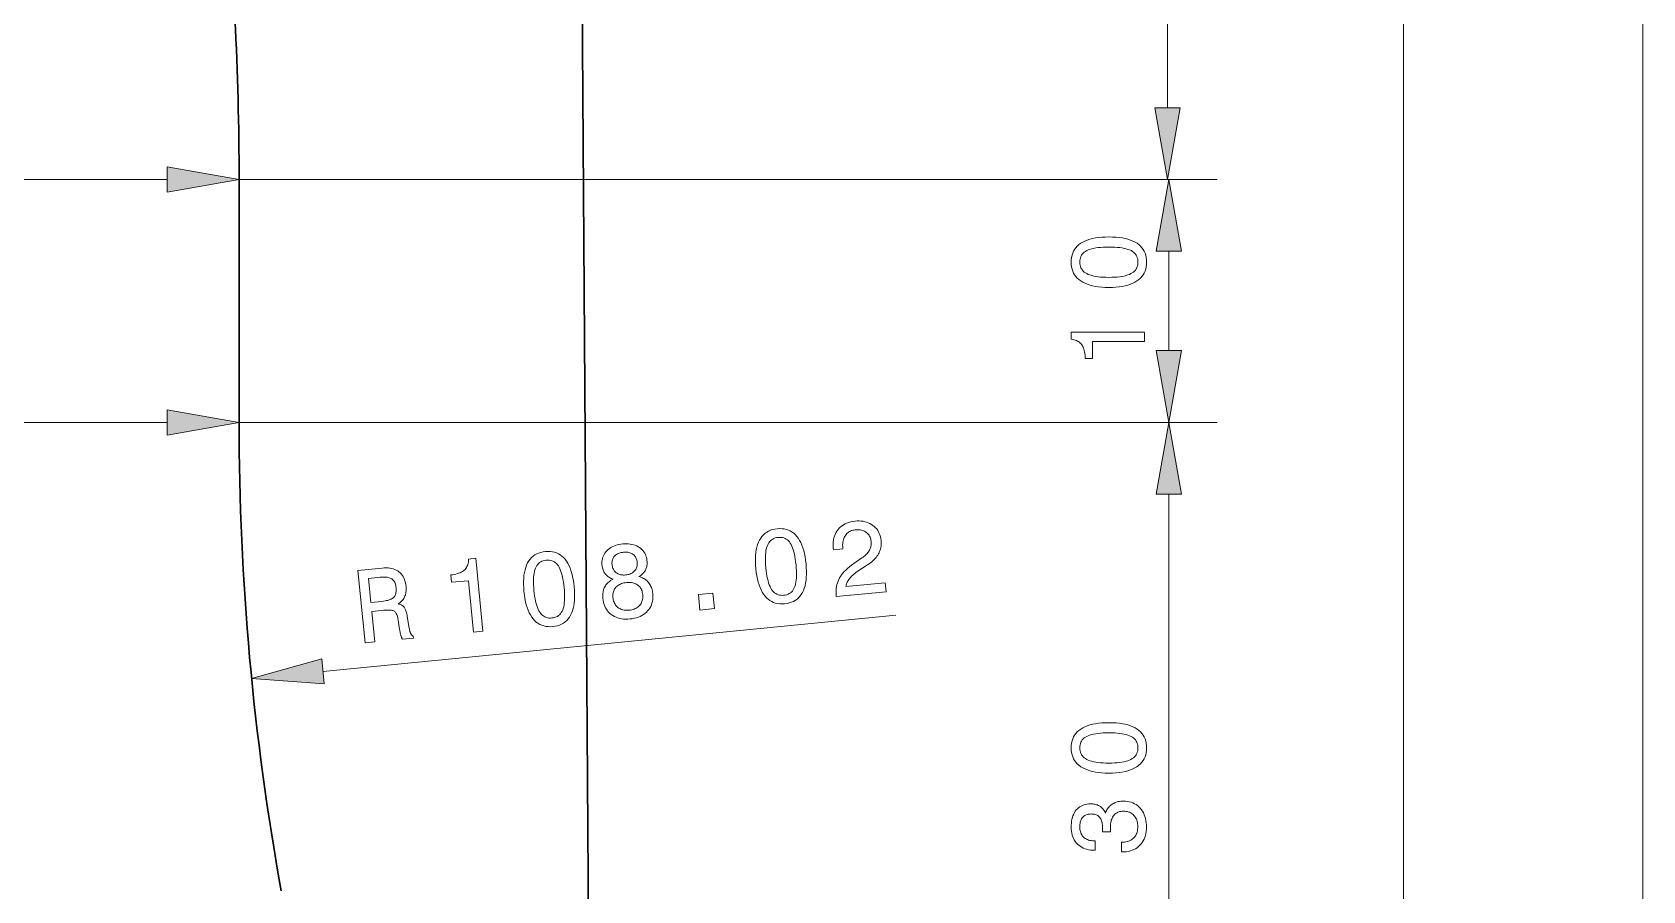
# Model space of a CAD drawing. Header units: millimetres. Extents: x 5 to 286, y 5 to 409.
# Drawn here: x 120.2 to 186.5, y 126.6 to 162 of the extents above; entities that cross this region are included whole.
import ezdxf

# ---------------------------------------------------------------- set-up
doc = ezdxf.new("R2010")
doc.units = ezdxf.units.MM
doc.header["$LTSCALE"] = 0.2
doc.layers.add('DIMENSIONS', color=2, linetype='Continuous')
doc.layers.add('OUTLINE', color=7, linetype='Continuous', lineweight=25)

msp = doc.modelspace()

# ---------------------------------------------------------------- linework, layer by layer
at = {"layer": 'DIMENSIONS', "lineweight": 13}
for p, q in [((176.661, 110.861), (176.661, 322.952)), ((186.516, 106.861), (186.516, 322.952)), ((166.939, 158.861), (166.939, 185.952)), ((95.168, 155.907), (125.759, 155.907)), ((128.714, 155.907), (168.939, 155.907)), ((128.714, 155.907), (168.996, 155.907)), ((95.168, 145.907), (125.759, 145.907)), ((128.714, 145.907), (168.996, 145.907)), ((128.714, 145.907), (168.996, 145.907)), ((166.996, 118.861), (166.996, 142.952)), ((132.17, 135.654), (155.752, 137.966))]:
    msp.add_line(p, q, dxfattribs=at)
at = {"layer": 'DIMENSIONS', "lineweight": 13, "ltscale": 0.102279}
msp.add_line((166.996, 148.861), (166.996, 152.952), dxfattribs=at)
at = {"layer": 'DIMENSIONS', "lineweight": 13}
for points in [[(166.418, 158.861), (166.939, 155.907), (167.46, 158.861)], [(125.759, 155.386), (128.714, 155.907), (125.759, 156.428)], [(167.517, 152.952), (166.996, 155.907), (166.475, 152.952)], [(164.532, 151.465), (164.384, 151.467), (164.243, 151.475), (164.109, 151.489), (163.982, 151.507), (163.862, 151.531), (163.75, 151.56), (163.645, 151.595), (163.548, 151.635), (163.457, 151.68), (163.374, 151.73), (163.299, 151.786), (163.231, 151.846), (163.171, 151.912), (163.12, 151.982), (163.076, 152.057), (163.04, 152.136), (163.012, 152.221), (162.993, 152.311), (162.981, 152.405), (162.977, 152.504), (162.981, 152.604), (162.992, 152.699), (163.012, 152.789), (163.04, 152.874), (163.075, 152.954), (163.119, 153.029), (163.17, 153.099), (163.229, 153.164), (163.296, 153.224), (163.371, 153.279), (163.453, 153.329), (163.543, 153.373), (163.641, 153.413), (163.746, 153.447), (163.858, 153.476), (163.978, 153.499), (164.106, 153.518), (164.24, 153.531), (164.383, 153.539), (164.532, 153.541), (164.682, 153.539), (164.824, 153.531), (164.958, 153.518), (165.085, 153.499), (165.204, 153.476), (165.317, 153.447), (165.421, 153.413), (165.518, 153.373), (165.608, 153.329), (165.69, 153.279), (165.764, 153.224), (165.831, 153.164), (165.89, 153.099), (165.941, 153.029), (165.984, 152.954), (166.019, 152.874), (166.047, 152.789), (166.066, 152.699), (166.078, 152.604), (166.082, 152.504), (166.078, 152.405), (166.066, 152.311), (166.047, 152.221), (166.019, 152.136), (165.983, 152.057), (165.94, 151.982), (165.889, 151.912), (165.83, 151.846), (165.763, 151.786), (165.688, 151.73), (165.605, 151.68), (165.515, 151.635), (165.418, 151.595), (165.314, 151.56), (165.202, 151.531), (165.083, 151.507), (164.956, 151.489), (164.822, 151.475), (164.681, 151.467)], [(164.532, 151.878), (164.653, 151.879), (164.767, 151.884), (164.874, 151.892), (164.975, 151.902), (165.069, 151.916), (165.157, 151.933), (165.238, 151.952), (165.312, 151.975), (165.379, 152.001), (165.44, 152.03), (165.495, 152.062), (165.544, 152.097), (165.587, 152.136), (165.624, 152.178), (165.656, 152.224), (165.682, 152.273), (165.702, 152.326), (165.716, 152.382), (165.725, 152.441), (165.728, 152.504), (165.725, 152.567), (165.716, 152.627), (165.702, 152.683), (165.682, 152.736), (165.657, 152.785), (165.625, 152.83), (165.588, 152.872), (165.546, 152.911), (165.497, 152.946), (165.443, 152.977), (165.383, 153.006), (165.316, 153.031), (165.242, 153.053), (165.161, 153.072), (165.073, 153.089), (164.979, 153.102), (164.877, 153.113), (164.769, 153.12), (164.654, 153.124), (164.532, 153.126), (164.41, 153.124), (164.295, 153.12), (164.186, 153.113), (164.085, 153.102), (163.99, 153.089), (163.902, 153.072), (163.821, 153.053), (163.747, 153.031), (163.68, 153.006), (163.62, 152.977), (163.566, 152.946), (163.517, 152.911), (163.474, 152.872), (163.437, 152.83), (163.406, 152.785), (163.381, 152.736), (163.361, 152.683), (163.346, 152.627), (163.338, 152.567), (163.335, 152.504), (163.338, 152.441), (163.347, 152.382), (163.361, 152.326), (163.381, 152.273), (163.407, 152.224), (163.439, 152.178), (163.476, 152.136), (163.519, 152.097), (163.568, 152.062), (163.623, 152.03), (163.684, 152.001), (163.751, 151.975), (163.826, 151.952), (163.906, 151.933), (163.994, 151.916), (164.088, 151.902), (164.189, 151.892), (164.297, 151.884), (164.411, 151.879)], [(165.996, 149.23), (163.862, 149.23), (163.862, 148.53), (163.556, 148.53), (163.554, 148.605), (163.549, 148.676), (163.541, 148.744), (163.531, 148.807), (163.518, 148.866), (163.502, 148.922), (163.484, 148.973), (163.463, 149.021), (163.44, 149.064), (163.414, 149.104), (163.385, 149.14), (163.353, 149.173), (163.318, 149.203), (163.279, 149.23), (163.237, 149.254), (163.191, 149.275), (163.143, 149.293), (163.091, 149.308), (163.035, 149.32), (162.977, 149.329), (162.977, 149.622), (165.996, 149.622)], [(166.475, 148.861), (166.996, 145.907), (167.517, 148.861)], [(125.759, 145.386), (128.714, 145.907), (125.759, 146.428)], [(167.517, 142.952), (166.996, 145.907), (166.475, 142.952)], [(149.993, 139.876), (149.982, 140.025), (149.976, 140.166), (149.976, 140.301), (149.982, 140.429), (149.994, 140.55), (150.012, 140.664), (150.036, 140.772), (150.067, 140.873), (150.103, 140.968), (150.145, 141.055), (150.193, 141.136), (150.246, 141.209), (150.305, 141.275), (150.37, 141.333), (150.44, 141.384), (150.516, 141.427), (150.598, 141.463), (150.685, 141.492), (150.778, 141.513), (150.876, 141.526), (150.976, 141.532), (151.072, 141.53), (151.163, 141.519), (151.25, 141.5), (151.333, 141.472), (151.412, 141.436), (151.487, 141.392), (151.557, 141.34), (151.623, 141.279), (151.686, 141.21), (151.743, 141.132), (151.796, 141.047), (151.845, 140.954), (151.889, 140.853), (151.929, 140.744), (151.964, 140.627), (151.995, 140.502), (152.021, 140.369), (152.043, 140.228), (152.06, 140.079), (152.072, 139.93), (152.078, 139.788), (152.078, 139.653), (152.072, 139.525), (152.06, 139.404), (152.043, 139.29), (152.019, 139.182), (151.989, 139.082), (151.953, 138.988), (151.912, 138.902), (151.864, 138.822), (151.811, 138.75), (151.752, 138.685), (151.688, 138.627), (151.617, 138.577), (151.541, 138.534), (151.459, 138.499), (151.372, 138.47), (151.278, 138.449), (151.179, 138.436), (151.08, 138.43), (150.985, 138.433), (150.894, 138.443), (150.807, 138.463), (150.724, 138.49), (150.645, 138.526), (150.571, 138.57), (150.5, 138.623), (150.433, 138.683), (150.371, 138.753), (150.312, 138.83), (150.259, 138.915), (150.209, 139.008), (150.165, 139.108), (150.125, 139.217), (150.089, 139.333), (150.059, 139.457), (150.032, 139.589), (150.011, 139.729)], [(153.307, 138.731), (153.305, 138.744), (153.299, 138.831), (153.297, 138.916), (153.299, 138.998), (153.306, 139.078), (153.317, 139.155), (153.332, 139.23), (153.352, 139.302), (153.377, 139.372), (153.405, 139.439), (153.438, 139.504), (153.477, 139.567), (153.522, 139.631), (153.574, 139.696), (153.633, 139.762), (153.698, 139.827), (153.77, 139.894), (153.848, 139.961), (153.933, 140.028), (154.025, 140.096), (154.123, 140.165), (154.364, 140.328), (154.406, 140.358), (154.445, 140.388), (154.482, 140.418), (154.517, 140.448), (154.549, 140.479), (154.578, 140.51), (154.605, 140.542), (154.629, 140.574), (154.651, 140.606), (154.67, 140.639), (154.687, 140.672), (154.702, 140.707), (154.714, 140.742), (154.724, 140.778), (154.732, 140.814), (154.738, 140.852), (154.742, 140.891), (154.743, 140.93), (154.742, 140.97), (154.74, 141.011), (154.733, 141.058), (154.724, 141.102), (154.712, 141.144), (154.696, 141.184), (154.678, 141.222), (154.656, 141.257), (154.632, 141.291), (154.604, 141.322), (154.573, 141.351), (154.539, 141.378), (154.503, 141.403), (154.465, 141.424), (154.425, 141.442), (154.382, 141.457), (154.338, 141.469), (154.293, 141.478), (154.245, 141.483), (154.195, 141.486), (154.143, 141.485), (154.09, 141.481), (154.037, 141.474), (153.987, 141.464), (153.939, 141.45), (153.894, 141.432), (153.852, 141.411), (153.813, 141.387), (153.776, 141.359), (153.741, 141.328), (153.71, 141.293), (153.681, 141.255), (153.655, 141.214), (153.632, 141.17), (153.613, 141.124), (153.597, 141.075), (153.585, 141.024), (153.576, 140.971), (153.571, 140.915), (153.568, 140.856), (153.57, 140.795), (153.574, 140.732), (153.578, 140.696), (153.188, 140.658), (153.182, 140.719), (153.175, 140.811), (153.175, 140.901), (153.18, 140.987), (153.191, 141.069), (153.207, 141.148), (153.23, 141.224), (153.258, 141.296), (153.292, 141.365), (153.331, 141.431), (153.377, 141.493), (153.427, 141.551), (153.482, 141.604), (153.541, 141.651), (153.605, 141.694), (153.673, 141.731), (153.745, 141.763), (153.822, 141.79), (153.903, 141.812), (153.988, 141.829), (154.078, 141.84), (154.164, 141.846), (154.248, 141.847), (154.329, 141.843), (154.407, 141.833), (154.482, 141.818), (154.554, 141.798), (154.624, 141.772), (154.69, 141.742), (154.754, 141.706), (154.814, 141.665), (154.871, 141.619), (154.922, 141.57), (154.969, 141.517), (155.01, 141.461), (155.046, 141.401), (155.077, 141.337), (155.102, 141.27), (155.123, 141.199), (155.139, 141.125), (155.149, 141.047), (155.153, 140.986), (155.154, 140.926), (155.152, 140.868), (155.147, 140.81), (155.138, 140.754), (155.125, 140.699), (155.11, 140.645), (155.091, 140.593), (155.068, 140.541), (155.043, 140.491), (155.013, 140.442), (154.981, 140.394), (154.945, 140.347), (154.905, 140.301), (154.862, 140.255), (154.816, 140.211), (154.766, 140.167), (154.713, 140.124), (154.656, 140.083), (154.595, 140.042), (154.356, 139.889), (154.29, 139.845), (154.228, 139.803), (154.17, 139.761), (154.115, 139.72), (154.065, 139.681), (154.019, 139.643), (153.977, 139.606), (153.939, 139.57), (153.904, 139.535), (153.874, 139.501), (153.847, 139.467), (153.822, 139.433), (153.799, 139.399), (153.778, 139.364), (153.76, 139.328), (153.744, 139.292), (153.73, 139.255), (153.718, 139.218), (153.708, 139.181), (153.7, 139.143), (155.32, 139.302), (155.356, 138.932)], [(144.114, 139.453), (144.074, 139.467), (144.036, 139.484), (143.999, 139.502), (143.964, 139.521), (143.931, 139.542), (143.9, 139.564), (143.871, 139.588), (143.844, 139.614), (143.818, 139.641), (143.794, 139.669), (143.773, 139.699), (143.752, 139.73), (143.734, 139.764), (143.718, 139.798), (143.703, 139.835), (143.691, 139.873), (143.68, 139.913), (143.671, 139.954), (143.664, 139.997), (143.658, 140.041), (143.654, 140.109), (143.656, 140.174), (143.662, 140.237), (143.675, 140.298), (143.692, 140.357), (143.715, 140.415), (143.743, 140.47), (143.777, 140.523), (143.816, 140.574), (143.861, 140.622), (143.91, 140.668), (143.962, 140.71), (144.018, 140.748), (144.078, 140.782), (144.141, 140.812), (144.208, 140.838), (144.278, 140.86), (144.352, 140.878), (144.429, 140.892), (144.51, 140.902), (144.592, 140.908), (144.671, 140.909), (144.747, 140.906), (144.82, 140.898), (144.891, 140.885), (144.958, 140.868), (145.023, 140.847), (145.086, 140.82), (145.145, 140.789), (145.202, 140.754), (145.254, 140.715), (145.302, 140.672), (145.345, 140.627), (145.383, 140.578), (145.417, 140.527), (145.445, 140.472), (145.469, 140.414), (145.488, 140.354), (145.502, 140.29), (145.511, 140.223), (145.514, 140.178), (145.516, 140.134), (145.515, 140.091), (145.512, 140.05), (145.507, 140.01), (145.501, 139.971), (145.492, 139.934), (145.48, 139.898), (145.467, 139.863), (145.452, 139.829), (145.435, 139.797), (145.415, 139.766), (145.393, 139.736), (145.37, 139.707), (145.343, 139.679), (145.315, 139.652), (145.285, 139.627), (145.252, 139.602), (145.217, 139.579), (145.18, 139.557), (145.23, 139.542), (145.278, 139.525), (145.323, 139.506), (145.366, 139.485), (145.407, 139.461), (145.446, 139.435), (145.482, 139.407), (145.516, 139.377), (145.548, 139.345), (145.578, 139.31), (145.606, 139.273), (145.631, 139.235), (145.654, 139.194), (145.674, 139.151), (145.693, 139.107), (145.709, 139.06), (145.722, 139.012), (145.733, 138.961), (145.742, 138.909), (145.749, 138.854), (145.754, 138.77), (145.754, 138.688), (145.748, 138.61), (145.735, 138.534), (145.717, 138.461), (145.693, 138.391), (145.663, 138.324), (145.628, 138.26), (145.586, 138.199), (145.538, 138.141), (145.485, 138.087), (145.428, 138.037), (145.367, 137.992), (145.301, 137.952), (145.231, 137.917), (145.156, 137.887), (145.077, 137.861), (144.993, 137.84), (144.905, 137.823), (144.813, 137.812), (144.721, 137.805), (144.631, 137.804), (144.545, 137.809), (144.463, 137.819), (144.384, 137.834), (144.308, 137.855), (144.236, 137.882), (144.167, 137.914), (144.101, 137.951), (144.039, 137.994), (143.981, 138.042), (143.929, 138.094), (143.881, 138.149), (143.839, 138.209), (143.802, 138.273), (143.77, 138.341), (143.744, 138.413), (143.722, 138.489), (143.706, 138.569), (143.695, 138.653), (143.691, 138.708), (143.689, 138.761), (143.691, 138.813), (143.694, 138.863), (143.701, 138.912), (143.71, 138.959), (143.722, 139.005), (143.737, 139.049), (143.754, 139.092), (143.774, 139.133), (143.796, 139.173), (143.821, 139.211), (143.849, 139.247), (143.879, 139.282), (143.912, 139.315), (143.947, 139.346), (143.985, 139.375), (144.026, 139.403), (144.069, 139.428)], [(150.405, 139.917), (150.418, 139.797), (150.434, 139.684), (150.452, 139.578), (150.472, 139.479), (150.495, 139.386), (150.52, 139.301), (150.547, 139.222), (150.577, 139.151), (150.61, 139.086), (150.644, 139.028), (150.682, 138.977), (150.722, 138.932), (150.765, 138.893), (150.81, 138.86), (150.859, 138.833), (150.91, 138.812), (150.965, 138.797), (151.022, 138.788), (151.082, 138.785), (151.144, 138.788), (151.207, 138.797), (151.266, 138.812), (151.32, 138.831), (151.37, 138.856), (151.417, 138.886), (151.459, 138.922), (151.497, 138.963), (151.532, 139.009), (151.562, 139.061), (151.588, 139.118), (151.61, 139.18), (151.629, 139.25), (151.644, 139.326), (151.655, 139.408), (151.663, 139.497), (151.667, 139.592), (151.667, 139.694), (151.664, 139.802), (151.657, 139.917), (151.647, 140.039), (151.633, 140.16), (151.618, 140.274), (151.6, 140.382), (151.579, 140.482), (151.557, 140.575), (151.532, 140.661), (151.505, 140.739), (151.475, 140.811), (151.444, 140.875), (151.41, 140.933), (151.373, 140.983), (151.334, 141.028), (151.291, 141.067), (151.246, 141.1), (151.197, 141.126), (151.146, 141.147), (151.092, 141.162), (151.034, 141.17), (150.974, 141.173), (150.911, 141.17), (150.849, 141.161), (150.79, 141.146), (150.736, 141.126), (150.686, 141.101), (150.639, 141.071), (150.597, 141.035), (150.559, 140.993), (150.524, 140.947), (150.494, 140.895), (150.467, 140.837), (150.444, 140.774), (150.425, 140.704), (150.41, 140.628), (150.398, 140.545), (150.39, 140.456), (150.386, 140.361), (150.385, 140.26), (150.388, 140.152), (150.394, 140.037)], [(138.363, 137.266), (138.155, 139.389), (137.459, 139.321), (137.429, 139.625), (137.503, 139.635), (137.574, 139.647), (137.64, 139.661), (137.702, 139.678), (137.76, 139.697), (137.813, 139.717), (137.863, 139.741), (137.908, 139.766), (137.949, 139.793), (137.986, 139.823), (138.019, 139.855), (138.048, 139.89), (138.075, 139.929), (138.098, 139.97), (138.118, 140.014), (138.134, 140.061), (138.148, 140.111), (138.157, 140.165), (138.164, 140.221), (138.167, 140.28), (138.459, 140.309), (138.754, 137.304)], [(140.445, 138.94), (140.433, 139.088), (140.427, 139.23), (140.427, 139.364), (140.433, 139.492), (140.445, 139.614), (140.464, 139.728), (140.488, 139.836), (140.518, 139.937), (140.554, 140.031), (140.596, 140.119), (140.644, 140.2), (140.697, 140.273), (140.757, 140.338), (140.821, 140.397), (140.892, 140.447), (140.968, 140.491), (141.049, 140.527), (141.136, 140.555), (141.229, 140.576), (141.327, 140.59), (141.427, 140.596), (141.523, 140.593), (141.614, 140.583), (141.702, 140.563), (141.785, 140.536), (141.863, 140.5), (141.938, 140.456), (142.009, 140.403), (142.075, 140.342), (142.137, 140.273), (142.195, 140.196), (142.248, 140.111), (142.296, 140.018), (142.341, 139.916), (142.38, 139.807), (142.416, 139.69), (142.446, 139.565), (142.472, 139.432), (142.494, 139.292), (142.511, 139.143), (142.523, 138.994), (142.529, 138.852), (142.529, 138.717), (142.524, 138.589), (142.512, 138.468), (142.494, 138.353), (142.47, 138.246), (142.44, 138.145), (142.405, 138.052), (142.363, 137.965), (142.316, 137.886), (142.262, 137.814), (142.204, 137.749), (142.139, 137.691), (142.068, 137.641), (141.992, 137.598), (141.91, 137.562), (141.823, 137.534), (141.729, 137.513), (141.63, 137.499), (141.531, 137.494), (141.436, 137.496), (141.345, 137.507), (141.258, 137.526), (141.175, 137.554), (141.097, 137.59), (141.022, 137.634), (140.951, 137.686), (140.884, 137.747), (140.822, 137.816), (140.764, 137.893), (140.71, 137.979), (140.661, 138.071), (140.616, 138.172), (140.576, 138.28), (140.541, 138.397), (140.51, 138.521), (140.484, 138.653), (140.462, 138.793)], [(140.856, 138.981), (140.869, 138.861), (140.885, 138.748), (140.903, 138.641), (140.923, 138.542), (140.946, 138.45), (140.971, 138.365), (140.999, 138.286), (141.029, 138.214), (141.061, 138.15), (141.096, 138.092), (141.133, 138.041), (141.173, 137.996), (141.216, 137.956), (141.262, 137.923), (141.31, 137.896), (141.362, 137.875), (141.416, 137.86), (141.473, 137.851), (141.533, 137.849), (141.596, 137.852), (141.658, 137.861), (141.717, 137.875), (141.771, 137.895), (141.822, 137.92), (141.868, 137.95), (141.91, 137.986), (141.949, 138.027), (141.983, 138.073), (142.013, 138.124), (142.039, 138.181), (142.061, 138.244), (142.08, 138.313), (142.095, 138.389), (142.106, 138.472), (142.114, 138.56), (142.118, 138.656), (142.118, 138.758), (142.115, 138.866), (142.108, 138.981), (142.098, 139.102), (142.085, 139.224), (142.069, 139.338), (142.051, 139.445), (142.031, 139.545), (142.008, 139.638), (141.983, 139.724), (141.956, 139.803), (141.927, 139.875), (141.895, 139.939), (141.861, 139.996), (141.824, 140.047), (141.785, 140.092), (141.742, 140.13), (141.697, 140.163), (141.649, 140.19), (141.597, 140.211), (141.543, 140.225), (141.486, 140.234), (141.425, 140.237), (141.362, 140.233), (141.3, 140.224), (141.242, 140.21), (141.187, 140.19), (141.137, 140.165), (141.091, 140.134), (141.048, 140.098), (141.01, 140.057), (140.975, 140.01), (140.945, 139.958), (140.918, 139.901), (140.895, 139.837), (140.876, 139.767), (140.861, 139.691), (140.849, 139.609), (140.841, 139.52), (140.837, 139.425), (140.836, 139.323), (140.839, 139.215), (140.846, 139.101)], [(144.071, 140.048), (144.076, 140.006), (144.084, 139.966), (144.095, 139.928), (144.109, 139.892), (144.125, 139.858), (144.144, 139.826), (144.165, 139.796), (144.19, 139.768), (144.217, 139.742), (144.246, 139.718), (144.278, 139.696), (144.311, 139.677), (144.346, 139.66), (144.383, 139.647), (144.421, 139.636), (144.46, 139.628), (144.502, 139.623), (144.545, 139.621), (144.589, 139.621), (144.635, 139.624), (144.682, 139.63), (144.726, 139.638), (144.768, 139.649), (144.808, 139.662), (144.846, 139.678), (144.881, 139.696), (144.914, 139.716), (144.946, 139.739), (144.975, 139.764), (145.001, 139.792), (145.026, 139.821), (145.047, 139.852), (145.065, 139.884), (145.081, 139.918), (145.093, 139.953), (145.102, 139.99), (145.108, 140.027), (145.112, 140.067), (145.112, 140.107), (145.109, 140.15), (145.104, 140.191), (145.096, 140.231), (145.085, 140.269), (145.072, 140.304), (145.056, 140.337), (145.038, 140.369), (145.016, 140.398), (144.993, 140.425), (144.967, 140.45), (144.938, 140.473), (144.907, 140.493), (144.874, 140.511), (144.839, 140.526), (144.803, 140.539), (144.764, 140.549), (144.724, 140.556), (144.682, 140.56), (144.638, 140.562), (144.592, 140.561), (144.544, 140.558), (144.497, 140.552), (144.452, 140.544), (144.409, 140.534), (144.369, 140.521), (144.331, 140.506), (144.296, 140.489), (144.262, 140.47), (144.231, 140.448), (144.203, 140.424), (144.176, 140.398), (144.152, 140.37), (144.132, 140.34), (144.114, 140.309), (144.099, 140.277), (144.087, 140.242), (144.078, 140.207), (144.071, 140.169), (144.068, 140.13), (144.068, 140.09)], [(133.9, 136.828), (133.608, 139.81), (134.604, 139.908), (134.69, 139.914), (134.773, 139.915), (134.852, 139.912), (134.927, 139.904), (134.998, 139.891), (135.065, 139.874), (135.129, 139.852), (135.189, 139.824), (135.245, 139.793), (135.297, 139.756), (135.345, 139.715), (135.389, 139.67), (135.429, 139.62), (135.465, 139.565), (135.496, 139.506), (135.523, 139.443), (135.546, 139.376), (135.565, 139.304), (135.58, 139.227), (135.59, 139.146), (135.594, 139.098), (135.595, 139.051), (135.595, 139.005), (135.592, 138.96), (135.587, 138.917), (135.58, 138.875), (135.571, 138.835), (135.56, 138.796), (135.546, 138.758), (135.531, 138.721), (135.513, 138.686), (135.494, 138.652), (135.472, 138.62), (135.448, 138.588), (135.422, 138.559), (135.394, 138.531), (135.364, 138.504), (135.332, 138.478), (135.298, 138.455), (135.262, 138.432), (135.294, 138.424), (135.326, 138.415), (135.355, 138.405), (135.383, 138.393), (135.409, 138.38), (135.433, 138.366), (135.455, 138.35), (135.476, 138.333), (135.495, 138.314), (135.512, 138.294), (135.528, 138.272), (135.544, 138.246), (135.558, 138.217), (135.572, 138.184), (135.585, 138.148), (135.598, 138.109), (135.61, 138.066), (135.621, 138.019), (135.631, 137.97), (135.64, 137.916), (135.719, 137.435), (135.725, 137.404), (135.73, 137.376), (135.736, 137.349), (135.742, 137.323), (135.748, 137.3), (135.754, 137.278), (135.761, 137.258), (135.768, 137.239), (135.775, 137.223), (135.782, 137.208), (135.79, 137.194), (135.798, 137.181), (135.807, 137.169), (135.816, 137.158), (135.826, 137.147), (135.837, 137.137), (135.848, 137.128), (135.86, 137.12), (135.872, 137.112), (135.885, 137.106), (135.893, 137.024), (135.442, 136.98), (135.435, 136.989), (135.429, 137), (135.422, 137.011), (135.416, 137.024), (135.409, 137.037), (135.403, 137.052), (135.397, 137.067), (135.391, 137.084), (135.385, 137.101), (135.38, 137.12), (135.374, 137.139), (135.368, 137.16), (135.363, 137.182), (135.357, 137.206), (135.352, 137.231), (135.346, 137.258), (135.341, 137.285), (135.335, 137.315), (135.33, 137.345), (135.325, 137.377), (135.266, 137.761), (135.256, 137.817), (135.245, 137.868), (135.233, 137.916), (135.219, 137.959), (135.204, 137.998), (135.188, 138.033), (135.17, 138.063), (135.151, 138.089), (135.131, 138.111), (135.109, 138.129), (135.084, 138.143), (135.052, 138.155), (135.015, 138.165), (134.972, 138.172), (134.922, 138.177), (134.867, 138.18), (134.805, 138.18), (134.738, 138.178), (134.664, 138.173), (134.584, 138.166), (134.175, 138.126), (134.299, 136.867)], [(134.529, 139.532), (134.042, 139.484), (134.139, 138.491), (134.599, 138.536), (134.667, 138.544), (134.73, 138.554), (134.789, 138.566), (134.843, 138.579), (134.893, 138.594), (134.939, 138.612), (134.98, 138.631), (135.017, 138.652), (135.049, 138.675), (135.076, 138.7), (135.1, 138.727), (135.121, 138.757), (135.139, 138.79), (135.154, 138.825), (135.165, 138.864), (135.174, 138.905), (135.179, 138.949), (135.182, 138.995), (135.181, 139.045), (135.177, 139.097), (135.171, 139.149), (135.162, 139.197), (135.151, 139.241), (135.137, 139.283), (135.121, 139.321), (135.102, 139.356), (135.081, 139.387), (135.058, 139.416), (135.032, 139.441), (135.004, 139.463), (134.972, 139.482), (134.938, 139.498), (134.899, 139.511), (134.857, 139.522), (134.811, 139.53), (134.762, 139.536), (134.709, 139.539), (134.653, 139.539), (134.592, 139.537)], [(144.107, 138.702), (144.114, 138.649), (144.124, 138.598), (144.137, 138.55), (144.153, 138.505), (144.172, 138.462), (144.195, 138.422), (144.22, 138.384), (144.248, 138.349), (144.28, 138.317), (144.314, 138.287), (144.351, 138.26), (144.391, 138.237), (144.432, 138.217), (144.475, 138.2), (144.52, 138.187), (144.568, 138.177), (144.617, 138.171), (144.669, 138.168), (144.722, 138.169), (144.778, 138.172), (144.834, 138.18), (144.887, 138.19), (144.937, 138.202), (144.984, 138.218), (145.029, 138.237), (145.071, 138.259), (145.111, 138.283), (145.147, 138.311), (145.181, 138.342), (145.212, 138.375), (145.24, 138.411), (145.265, 138.449), (145.286, 138.489), (145.304, 138.53), (145.318, 138.574), (145.328, 138.62), (145.335, 138.667), (145.338, 138.717), (145.338, 138.769), (145.335, 138.822), (145.328, 138.872), (145.319, 138.919), (145.306, 138.964), (145.29, 139.006), (145.272, 139.046), (145.25, 139.083), (145.225, 139.118), (145.197, 139.15), (145.166, 139.18), (145.132, 139.208), (145.095, 139.233), (145.056, 139.254), (145.015, 139.273), (144.972, 139.288), (144.926, 139.3), (144.879, 139.309), (144.829, 139.314), (144.777, 139.317), (144.723, 139.316), (144.666, 139.312), (144.61, 139.305), (144.557, 139.295), (144.507, 139.283), (144.46, 139.268), (144.415, 139.25), (144.373, 139.229), (144.333, 139.206), (144.297, 139.18), (144.263, 139.151), (144.232, 139.12), (144.204, 139.086), (144.179, 139.051), (144.158, 139.013), (144.14, 138.974), (144.126, 138.933), (144.115, 138.891), (144.108, 138.846), (144.104, 138.8), (144.104, 138.752)], [(147.692, 138.181), (147.629, 138.821), (148.223, 138.879), (148.286, 138.239)], [(132.119, 136.172), (129.229, 135.366), (132.221, 135.135)], [(164.532, 131.465), (164.384, 131.467), (164.243, 131.475), (164.109, 131.489), (163.982, 131.507), (163.862, 131.531), (163.75, 131.56), (163.645, 131.595), (163.548, 131.635), (163.457, 131.68), (163.374, 131.73), (163.299, 131.786), (163.231, 131.846), (163.171, 131.912), (163.12, 131.982), (163.076, 132.057), (163.04, 132.136), (163.012, 132.221), (162.993, 132.311), (162.981, 132.405), (162.977, 132.504), (162.981, 132.604), (162.992, 132.699), (163.012, 132.789), (163.04, 132.874), (163.075, 132.954), (163.119, 133.029), (163.17, 133.099), (163.229, 133.164), (163.296, 133.224), (163.371, 133.279), (163.453, 133.329), (163.543, 133.373), (163.641, 133.413), (163.746, 133.447), (163.858, 133.476), (163.978, 133.499), (164.106, 133.518), (164.24, 133.531), (164.383, 133.539), (164.532, 133.541), (164.682, 133.539), (164.824, 133.531), (164.958, 133.518), (165.085, 133.499), (165.204, 133.476), (165.317, 133.447), (165.421, 133.413), (165.518, 133.373), (165.608, 133.329), (165.69, 133.279), (165.764, 133.224), (165.831, 133.164), (165.89, 133.099), (165.941, 133.029), (165.984, 132.954), (166.019, 132.874), (166.047, 132.789), (166.066, 132.699), (166.078, 132.604), (166.082, 132.504), (166.078, 132.405), (166.066, 132.311), (166.047, 132.221), (166.019, 132.136), (165.983, 132.057), (165.94, 131.982), (165.889, 131.912), (165.83, 131.846), (165.763, 131.786), (165.688, 131.73), (165.605, 131.68), (165.515, 131.635), (165.418, 131.595), (165.314, 131.56), (165.202, 131.531), (165.083, 131.507), (164.956, 131.489), (164.822, 131.475), (164.681, 131.467)], [(164.532, 131.878), (164.653, 131.879), (164.767, 131.884), (164.874, 131.892), (164.975, 131.902), (165.069, 131.916), (165.157, 131.933), (165.238, 131.952), (165.312, 131.975), (165.379, 132.001), (165.44, 132.03), (165.495, 132.062), (165.544, 132.097), (165.587, 132.136), (165.624, 132.178), (165.656, 132.224), (165.682, 132.273), (165.702, 132.326), (165.716, 132.382), (165.725, 132.441), (165.728, 132.504), (165.725, 132.567), (165.716, 132.627), (165.702, 132.683), (165.682, 132.736), (165.657, 132.785), (165.625, 132.83), (165.588, 132.872), (165.546, 132.911), (165.497, 132.946), (165.443, 132.977), (165.383, 133.006), (165.316, 133.031), (165.242, 133.053), (165.161, 133.072), (165.073, 133.089), (164.979, 133.102), (164.877, 133.113), (164.769, 133.12), (164.654, 133.124), (164.532, 133.126), (164.41, 133.124), (164.295, 133.12), (164.186, 133.113), (164.085, 133.102), (163.99, 133.089), (163.902, 133.072), (163.821, 133.053), (163.747, 133.031), (163.68, 133.006), (163.62, 132.977), (163.566, 132.946), (163.517, 132.911), (163.474, 132.872), (163.437, 132.83), (163.406, 132.785), (163.381, 132.736), (163.361, 132.683), (163.346, 132.627), (163.338, 132.567), (163.335, 132.504), (163.338, 132.441), (163.347, 132.382), (163.361, 132.326), (163.381, 132.273), (163.407, 132.224), (163.439, 132.178), (163.476, 132.136), (163.519, 132.097), (163.568, 132.062), (163.623, 132.03), (163.684, 132.001), (163.751, 131.975), (163.826, 131.952), (163.906, 131.933), (163.994, 131.916), (164.088, 131.902), (164.189, 131.892), (164.297, 131.884), (164.411, 131.879)], [(165.055, 128.218), (165.055, 128.617), (165.117, 128.619), (165.176, 128.625), (165.232, 128.635), (165.286, 128.647), (165.336, 128.663), (165.384, 128.682), (165.428, 128.704), (165.47, 128.73), (165.509, 128.759), (165.545, 128.79), (165.579, 128.825), (165.608, 128.863), (165.634, 128.903), (165.657, 128.946), (165.676, 128.992), (165.692, 129.04), (165.704, 129.091), (165.712, 129.144), (165.718, 129.201), (165.719, 129.26), (165.718, 129.317), (165.713, 129.373), (165.705, 129.425), (165.694, 129.476), (165.68, 129.523), (165.663, 129.569), (165.642, 129.611), (165.618, 129.651), (165.591, 129.689), (165.561, 129.724), (165.528, 129.757), (165.493, 129.785), (165.456, 129.811), (165.416, 129.833), (165.374, 129.852), (165.329, 129.867), (165.282, 129.879), (165.233, 129.887), (165.181, 129.892), (165.127, 129.894), (165.078, 129.892), (165.031, 129.887), (164.986, 129.879), (164.944, 129.867), (164.904, 129.852), (164.866, 129.834), (164.83, 129.812), (164.796, 129.787), (164.765, 129.758), (164.736, 129.726), (164.709, 129.692), (164.685, 129.654), (164.664, 129.614), (164.646, 129.571), (164.631, 129.525), (164.618, 129.476), (164.608, 129.425), (164.601, 129.371), (164.597, 129.315), (164.596, 129.255), (164.596, 129.247), (164.596, 129.238), (164.596, 129.23), (164.596, 129.221), (164.596, 129.212), (164.597, 129.203), (164.597, 129.194), (164.597, 129.185), (164.597, 129.176), (164.598, 129.167), (164.598, 129.157), (164.599, 129.147), (164.599, 129.136), (164.6, 129.125), (164.6, 129.113), (164.601, 129.1), (164.602, 129.087), (164.603, 129.074), (164.603, 129.059), (164.604, 129.044), (164.265, 129.044), (164.265, 129.054), (164.266, 129.063), (164.266, 129.072), (164.266, 129.081), (164.267, 129.09), (164.267, 129.099), (164.267, 129.107), (164.267, 129.116), (164.268, 129.125), (164.268, 129.133), (164.268, 129.141), (164.268, 129.15), (164.268, 129.158), (164.269, 129.166), (164.269, 129.174), (164.269, 129.181), (164.269, 129.189), (164.269, 129.196), (164.269, 129.204), (164.269, 129.211), (164.268, 129.268), (164.264, 129.321), (164.259, 129.372), (164.251, 129.42), (164.24, 129.464), (164.228, 129.506), (164.213, 129.544), (164.195, 129.58), (164.176, 129.613), (164.154, 129.642), (164.13, 129.669), (164.103, 129.693), (164.074, 129.714), (164.043, 129.732), (164.009, 129.747), (163.973, 129.76), (163.934, 129.77), (163.893, 129.777), (163.849, 129.781), (163.803, 129.782), (163.759, 129.781), (163.716, 129.777), (163.676, 129.77), (163.638, 129.761), (163.602, 129.748), (163.568, 129.733), (163.536, 129.716), (163.506, 129.695), (163.479, 129.672), (163.453, 129.646), (163.43, 129.618), (163.409, 129.587), (163.391, 129.554), (163.375, 129.519), (163.361, 129.481), (163.35, 129.44), (163.342, 129.398), (163.336, 129.353), (163.332, 129.305), (163.331, 129.255), (163.332, 129.199), (163.337, 129.146), (163.345, 129.096), (163.357, 129.048), (163.371, 129.003), (163.389, 128.961), (163.41, 128.922), (163.435, 128.885), (163.462, 128.851), (163.493, 128.82), (163.527, 128.792), (163.564, 128.766), (163.604, 128.744), (163.647, 128.725), (163.693, 128.708), (163.743, 128.695), (163.795, 128.685), (163.85, 128.677), (163.908, 128.673), (163.97, 128.671), (163.97, 128.288), (163.94, 128.288), (163.854, 128.29), (163.771, 128.298), (163.692, 128.311), (163.616, 128.329), (163.544, 128.352), (163.476, 128.38), (163.411, 128.413), (163.35, 128.452), (163.292, 128.495), (163.238, 128.544), (163.188, 128.597), (163.144, 128.653), (163.105, 128.713), (163.071, 128.777), (163.042, 128.844), (163.018, 128.915), (163, 128.99), (162.987, 129.068), (162.979, 129.149), (162.977, 129.234), (162.979, 129.324), (162.985, 129.41), (162.996, 129.491), (163.011, 129.569), (163.03, 129.642), (163.053, 129.711), (163.081, 129.776), (163.113, 129.837), (163.149, 129.894), (163.19, 129.947), (163.234, 129.995), (163.281, 130.038), (163.332, 130.076), (163.387, 130.109), (163.445, 130.137), (163.506, 130.159), (163.57, 130.177), (163.638, 130.19), (163.709, 130.197), (163.784, 130.2), (163.827, 130.199), (163.868, 130.196), (163.909, 130.191), (163.948, 130.184), (163.985, 130.176), (164.022, 130.165), (164.057, 130.153), (164.091, 130.138), (164.124, 130.122), (164.155, 130.104), (164.185, 130.084), (164.214, 130.062), (164.241, 130.038), (164.266, 130.012), (164.291, 129.985), (164.313, 129.956), (164.334, 129.925), (164.354, 129.892), (164.372, 129.857), (164.389, 129.82), (164.408, 129.868), (164.429, 129.913), (164.451, 129.955), (164.476, 129.996), (164.502, 130.033), (164.531, 130.069), (164.562, 130.102), (164.594, 130.133), (164.629, 130.162), (164.665, 130.188), (164.704, 130.212), (164.744, 130.233), (164.786, 130.252), (164.829, 130.268), (164.875, 130.282), (164.922, 130.294), (164.97, 130.302), (165.021, 130.309), (165.073, 130.312), (165.127, 130.314), (165.212, 130.311), (165.293, 130.302), (165.371, 130.287), (165.445, 130.266), (165.517, 130.24), (165.584, 130.207), (165.648, 130.169), (165.709, 130.125), (165.767, 130.075), (165.821, 130.018), (165.87, 129.957), (165.915, 129.893), (165.954, 129.824), (165.988, 129.751), (166.017, 129.675), (166.04, 129.594), (166.059, 129.51), (166.072, 129.422), (166.079, 129.33), (166.082, 129.234), (166.079, 129.143), (166.071, 129.056), (166.058, 128.973), (166.039, 128.893), (166.014, 128.817), (165.984, 128.745), (165.949, 128.677), (165.908, 128.612), (165.862, 128.551), (165.81, 128.494), (165.754, 128.442), (165.694, 128.395), (165.631, 128.353), (165.564, 128.317), (165.493, 128.287), (165.418, 128.262), (165.34, 128.243), (165.259, 128.229), (165.174, 128.221), (165.085, 128.218)]]:
    msp.add_lwpolyline(points, close=True, dxfattribs=at)
for points in [[(166.418, 158.861), (166.939, 155.907), (166.418, 158.861), (167.46, 158.861)], [(125.759, 155.386), (128.714, 155.907), (125.759, 155.386), (125.759, 156.428)], [(167.517, 152.952), (166.996, 155.907), (167.517, 152.952), (166.475, 152.952)], [(166.475, 148.861), (166.996, 145.907), (166.475, 148.861), (167.517, 148.861)], [(125.759, 145.386), (128.714, 145.907), (125.759, 145.386), (125.759, 146.428)], [(167.517, 142.952), (166.996, 145.907), (167.517, 142.952), (166.475, 142.952)], [(132.119, 136.172), (129.229, 135.366), (132.119, 136.172), (132.221, 135.135)]]:
    msp.add_solid(points, dxfattribs=at)
at = {"layer": 'OUTLINE', "lineweight": 30}
msp.add_line((142.514, 213.073), (143.214, 107.333), dxfattribs=at)
at = {"layer": 'OUTLINE', "lineweight": 30, "ltscale": 0.25}
msp.add_line((128.714, 145.907), (128.714, 155.907), dxfattribs=at)
at = {"layer": 'OUTLINE', "lineweight": 30}
for centre, radius, start, end in [((1.107, 155.907), 127.607, 0, 5.92774), ((236.731, 145.907), 108.017, 179.99999, 190.28552)]:
    msp.add_arc(centre, radius, start, end, dxfattribs=at)

doc.saveas('drawing.dxf')
